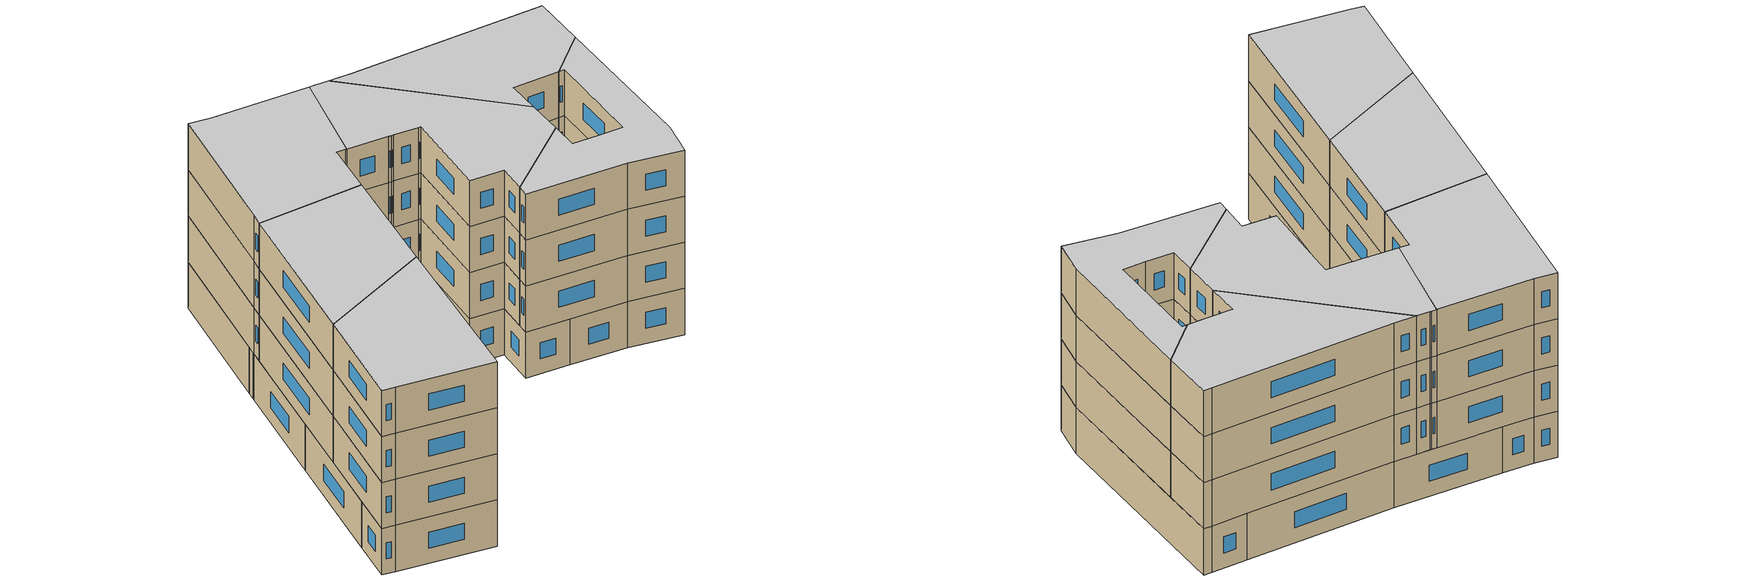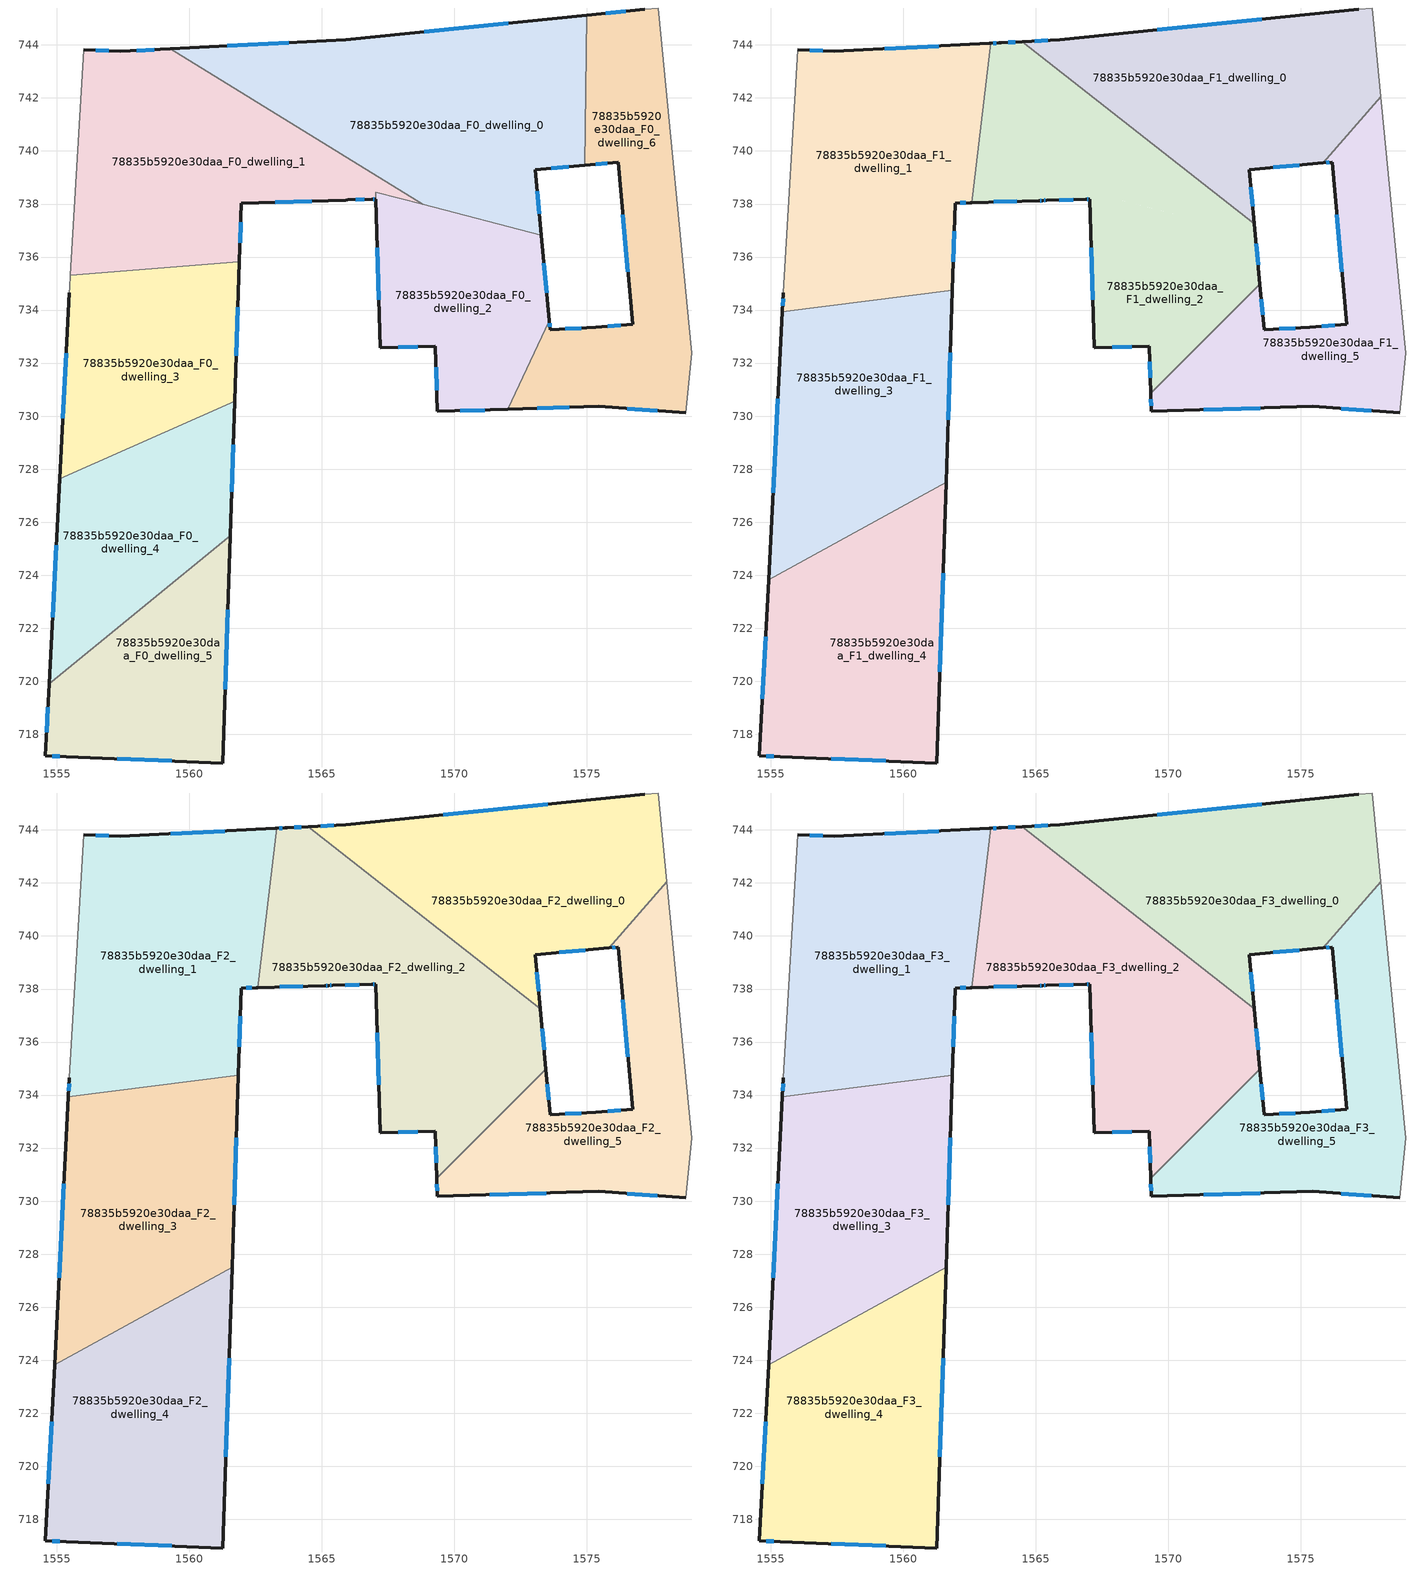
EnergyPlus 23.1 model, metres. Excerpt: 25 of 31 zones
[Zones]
78835b5920e30daa_F0_dwelling_0
 floor ground (EU_floor_Construction): 1574.99,745.12 1574.93,739.47 1573.05,739.29 1573.29,736.82 1568.81,737.98 1559.3,743.85 1565.91,744.19 z0
 wall outside (EU_wall_Construction): 1574.99,745.12 1565.91,744.19 1559.3,743.85 / 1573.29,736.82 1573.05,739.29 1574.93,739.47 z0:3
 wall to 78835b5920e30daa_F0_dwelling_6 (EU_wall_Construction): 1574.93,739.47 1574.99,745.12 z0:3
 wall to 78835b5920e30daa_F0_dwelling_1 (EU_wall_Construction): 1559.3,743.85 1568.81,737.98 z0:3
 wall to 78835b5920e30daa_F0_dwelling_2 (EU_wall_Construction): 1568.81,737.98 1573.29,736.82 z0:3
 window (EU_Window_Construction): 1572.04,744.82 1568.87,744.5 / 1573.66,739.35 1574.32,739.41 / 1573.21,737.62 1573.13,738.49 / 1563.76,744.08 1561.45,743.96 z0.98:2.02
78835b5920e30daa_F0_dwelling_1
 floor ground (EU_floor_Construction): 1567.03,738.45 1567.04,738.18 1566.89,738.18 1565.99,738.15 1565.92,738.15 1561.97,738.03 1561.9,735.82 1555.52,735.32 1556.03,743.81 1557.41,743.75 1559.3,743.85 1568.81,737.98 z0
 wall outside (EU_wall_Construction): 1559.3,743.85 1557.41,743.75 1556.03,743.81 / 1561.9,735.82 1561.97,738.03 1565.92,738.15 1565.99,738.15 1566.89,738.18 1567.04,738.18 z0:3
 wall to 78835b5920e30daa_F0_dwelling_2 (EU_wall_Construction): 1567.04,738.18 1567.03,738.45 / 1567.04,738.44 1568.81,737.98 z0:3
 wall to 78835b5920e30daa_F0_dwelling_3 (EU_wall_Construction): 1555.52,735.32 1561.9,735.82 z0:3
 wall adiabatic (EU_wall_Construction): 1556.03,743.81 1555.52,735.32 z0:3
 window (EU_Window_Construction): 1556.96,743.77 1556.48,743.79 / 1558.68,743.82 1558.03,743.79 / 1566.94,738.18 1566.99,738.18 / 1566.29,738.16 1566.6,738.17 / 1563.26,738.07 1564.64,738.11 / 1561.92,736.54 1561.95,737.32 z0.98:2.02
78835b5920e30daa_F0_dwelling_2
 floor ground (EU_floor_Construction): 1573.29,736.82 1573.59,733.6 1572.02,730.26 1569.36,730.17 1569.29,732.63 1567.21,732.57 1567.04,738.18 1567.03,738.45 z0
 wall outside (EU_wall_Construction): 1573.59,733.6 1573.29,736.82 / 1567.04,738.18 1567.21,732.57 1569.29,732.63 1569.36,730.17 1572.02,730.26 z0:3
 wall to 78835b5920e30daa_F0_dwelling_6 (EU_wall_Construction): 1572.02,730.26 1573.59,733.6 z0:3
 window (EU_Window_Construction): 1573.49,734.65 1573.39,735.77 / 1570.23,730.2 1571.16,730.23 / 1569.32,731.83 1569.34,730.97 / 1567.89,732.59 1568.62,732.61 / 1567.1,736.36 1567.16,734.4 z0.98:2.02
78835b5920e30daa_F0_dwelling_3
 floor ground (EU_floor_Construction): 1561.9,735.82 1561.72,730.57 1555.12,727.64 1555.48,734.65 1555.5,734.87 1555.52,735.32 z0
 wall outside (EU_wall_Construction): 1561.72,730.57 1561.9,735.82 / 1555.48,734.65 1555.12,727.64 z0:3
 wall adiabatic (EU_wall_Construction): 1555.52,735.32 1555.5,734.87 1555.48,734.65 z0:3
 wall to 78835b5920e30daa_F0_dwelling_4 (EU_wall_Construction): 1555.12,727.64 1561.72,730.57 z0:3
 window (EU_Window_Construction): 1561.78,732.28 1561.84,734.11 / 1555.37,732.37 1555.24,729.92 z0.98:2.02
78835b5920e30daa_F0_dwelling_4
 floor ground (EU_floor_Construction): 1561.72,730.57 1561.56,725.49 1554.72,719.9 1555.12,727.64 z0
 wall outside (EU_wall_Construction): 1555.12,727.64 1554.72,719.9 / 1561.56,725.49 1561.72,730.57 z0:3
 wall to 78835b5920e30daa_F0_dwelling_5 (EU_wall_Construction): 1554.72,719.9 1561.56,725.49 z0:3
 window (EU_Window_Construction): 1554.99,725.12 1554.85,722.42 / 1561.61,727.14 1561.67,728.91 z0.98:2.02
78835b5920e30daa_F0_dwelling_5
 floor ground (EU_floor_Construction): 1561.56,725.49 1561.27,716.92 1555.37,717.16 1554.58,717.18 1554.72,719.9 z0
 wall outside (EU_wall_Construction): 1554.72,719.9 1554.58,717.18 1555.37,717.16 1561.27,716.92 1561.56,725.49 z0:3
 window (EU_Window_Construction): 1554.84,717.18 1555.12,717.16 / 1554.68,719.02 1554.63,718.07 / 1561.37,719.7 1561.46,722.7 / 1557.29,717.08 1559.35,716.99 z0.98:2.02
78835b5920e30daa_F0_dwelling_6
 floor ground (EU_floor_Construction): 1577.7,745.39 1578.95,732.37 1578.73,730.12 1575.45,730.36 1572.02,730.26 1573.59,733.6 1573.62,733.26 1575.34,733.34 1576.73,733.46 1576.18,739.58 1574.93,739.47 1574.99,745.12 1577.19,745.34 z0
 wall outside (EU_wall_Construction): 1572.02,730.26 1575.45,730.36 1578.73,730.12 / 1574.93,739.47 1576.18,739.58 1576.73,733.46 1575.34,733.34 1573.62,733.26 1573.59,733.6 / 1577.19,745.34 1574.99,745.12 z0:3
 wall adiabatic (EU_wall_Construction): 1578.73,730.12 1578.95,732.37 1577.7,745.39 1577.19,745.34 z0:3
 window (EU_Window_Construction): 1573.14,730.29 1574.34,730.33 / 1573.61,733.37 1573.6,733.49 / 1574.78,733.32 1574.18,733.29 / 1576.28,733.42 1575.8,733.38 / 1576.36,737.59 1576.55,735.45 / 1575.34,739.51 1575.78,739.55 / 1576.48,745.27 1575.71,745.19 / 1576.52,730.29 1577.67,730.2 z0.98:2.02
78835b5920e30daa_F1_dwelling_0
 floor to 78835b5920e30daa_F0_dwelling_0 (EU_floor_Construction): 1574.99,745.12 1574.93,739.47 1573.05,739.29 1573.25,737.25 1564.5,744.12 1565.91,744.19 z3
 floor to 78835b5920e30daa_F0_dwelling_6 (EU_floor_Construction): 1577.7,745.39 1578.02,742.05 1575.85,739.55 1574.93,739.47 1574.99,745.12 1577.19,745.34 z3
 wall outside (EU_wall_Construction): 1577.19,745.34 1565.91,744.19 1564.5,744.12 / 1573.25,737.25 1573.05,739.29 1575.85,739.55 z3:6
 wall adiabatic (EU_wall_Construction): 1578.02,742.05 1577.7,745.39 1577.19,745.34 z3:6
 wall to 78835b5920e30daa_F1_dwelling_5 (EU_wall_Construction): 1575.85,739.55 1578.02,742.05 z3:6
 wall to 78835b5920e30daa_F1_dwelling_2 (EU_wall_Construction): 1564.5,744.12 1573.25,737.25 z3:6
 window (EU_Window_Construction): 1573.52,744.97 1569.58,744.57 / 1573.96,739.38 1574.94,739.47 / 1573.18,737.92 1573.12,738.63 / 1565.45,744.17 1564.96,744.14 z3.98:5.02
78835b5920e30daa_F1_dwelling_1
 floor to 78835b5920e30daa_F0_dwelling_1 (EU_floor_Construction): 1563.01,741.56 1562.59,738.05 1562.54,738.05 1561.97,738.03 1561.9,735.82 1555.52,735.32 1556.03,743.81 1557.41,743.75 1559.3,743.85 z3
 floor to 78835b5920e30daa_F0_dwelling_3 (EU_floor_Construction): 1561.9,735.82 1561.86,734.75 1555.45,733.93 1555.48,734.65 1555.5,734.87 1555.52,735.32 z3
 floor to 78835b5920e30daa_F0_dwelling_0 (EU_floor_Construction): 1563.3,744.06 1563.01,741.56 1559.3,743.85 z3
 wall outside (EU_wall_Construction): 1561.86,734.75 1561.97,738.03 1562.54,738.05 1562.59,738.05 / 1555.48,734.65 1555.45,733.93 / 1563.3,744.06 1563.25,744.06 1557.41,743.75 1556.03,743.81 z3:6
 wall to 78835b5920e30daa_F1_dwelling_3 (EU_wall_Construction): 1555.45,733.93 1561.86,734.75 z3:6
 wall adiabatic (EU_wall_Construction): 1556.03,743.81 1555.48,734.65 z3:6
 wall to 78835b5920e30daa_F1_dwelling_2 (EU_wall_Construction): 1562.59,738.05 1563.3,744.06 z3:6
 window (EU_Window_Construction): 1562.16,738.04 1562.36,738.05 / 1561.9,735.82 1561.94,736.97 / 1555.47,734.42 1555.46,734.17 / 1556.96,743.77 1556.48,743.79 / 1561.35,743.96 1559.31,743.85 z3.98:5.02
78835b5920e30daa_F1_dwelling_2
 floor outside (EU_floor_Construction): 1567.04,738.44 1567.21,732.57 1567.04,738.18 z3
 floor to 78835b5920e30daa_F0_dwelling_2 (EU_floor_Construction): 1573.29,736.82 1573.46,734.96 1569.34,730.86 1569.29,732.63 1567.21,732.57 1567.04,738.44 z3
 floor to 78835b5920e30daa_F0_dwelling_0 (EU_floor_Construction): 1573.25,737.25 1573.29,736.82 1568.81,737.98 1563.01,741.56 1563.3,744.06 1563.69,744.08 1563.71,744.08 1564.5,744.12 z3
 floor to 78835b5920e30daa_F0_dwelling_1 (EU_floor_Construction): 1568.81,737.98 1567.04,738.44 1567.04,738.18 1566.89,738.18 1565.95,738.15 1565.92,738.15 1565.36,738.13 1565.27,738.13 1565.18,738.13 1562.59,738.05 1563.01,741.56 z3
 wall outside (EU_wall_Construction): 1562.59,738.05 1565.12,738.13 1565.27,738.13 1565.42,738.14 1566.89,738.18 1567.04,738.18 1567.21,732.57 1569.29,732.63 1569.34,730.86 / 1564.5,744.12 1563.71,744.08 1563.61,744.08 1563.3,744.06 / 1573.46,734.96 1573.25,737.25 z3:6
 wall to 78835b5920e30daa_F1_dwelling_5 (EU_wall_Construction): 1569.34,730.86 1573.46,734.96 z3:6
 window (EU_Window_Construction): 1565.32,738.13 1565.37,738.13 / 1565.17,738.13 1565.22,738.13 / 1563.41,738.08 1564.3,738.1 / 1563.51,744.07 1563.4,744.06 / 1564.24,744.11 1563.96,744.09 / 1573.39,735.71 1573.32,736.51 / 1569.31,732.06 1569.33,731.44 / 1567.89,732.59 1568.62,732.61 / 1567.1,736.36 1567.16,734.4 / 1566.94,738.18 1566.99,738.18 / 1565.9,738.15 1566.41,738.17 z3.98:5.02
78835b5920e30daa_F1_dwelling_3
 floor to 78835b5920e30daa_F0_dwelling_3 (EU_floor_Construction): 1561.86,734.75 1561.72,730.57 1555.12,727.64 1555.45,733.93 z3
 floor to 78835b5920e30daa_F0_dwelling_4 (EU_floor_Construction): 1561.72,730.57 1561.62,727.51 1554.93,723.83 1555.12,727.64 z3
 wall outside (EU_wall_Construction): 1561.62,727.51 1561.86,734.75 / 1555.45,733.93 1554.93,723.83 z3:6
 wall to 78835b5920e30daa_F1_dwelling_4 (EU_wall_Construction): 1554.93,723.83 1561.62,727.51 z3:6
 window (EU_Window_Construction): 1561.7,729.86 1561.79,732.39 / 1555.28,730.65 1555.09,727.12 z3.98:5.02
78835b5920e30daa_F1_dwelling_4
 floor to 78835b5920e30daa_F0_dwelling_4 (EU_floor_Construction): 1561.62,727.51 1561.56,725.49 1554.72,719.9 1554.93,723.83 z3
 floor to 78835b5920e30daa_F0_dwelling_5 (EU_floor_Construction): 1561.56,725.49 1561.27,716.92 1555.37,717.16 1554.58,717.18 1554.72,719.9 z3
 wall outside (EU_wall_Construction): 1554.93,723.83 1554.58,717.18 1555.37,717.16 1561.27,716.92 1561.62,727.51 z3:6
 window (EU_Window_Construction): 1554.81,721.67 1554.69,719.35 / 1561.39,720.36 1561.51,724.06 / 1557.29,717.08 1559.35,716.99 / 1554.84,717.18 1555.12,717.16 z3.98:5.02
78835b5920e30daa_F1_dwelling_5
 floor to 78835b5920e30daa_F0_dwelling_6 (EU_floor_Construction): 1578.02,742.05 1578.95,732.37 1578.73,730.12 1575.45,730.36 1572.02,730.26 1573.59,733.6 1573.62,733.26 1575.34,733.34 1576.73,733.46 1576.18,739.58 1575.85,739.55 z3
 floor to 78835b5920e30daa_F0_dwelling_2 (EU_floor_Construction): 1573.46,734.96 1573.59,733.6 1572.02,730.26 1569.36,730.17 1569.34,730.86 z3
 wall outside (EU_wall_Construction): 1569.34,730.86 1569.36,730.17 1575.45,730.36 1578.73,730.12 / 1575.85,739.55 1576.18,739.58 1576.73,733.46 1575.34,733.34 1573.62,733.26 1573.46,734.96 z3:6
 wall adiabatic (EU_wall_Construction): 1578.73,730.12 1578.95,732.37 1578.02,742.05 z3:6
 window (EU_Window_Construction): 1569.35,730.64 1569.36,730.4 / 1573.57,733.82 1573.51,734.41 / 1574.78,733.32 1574.18,733.29 / 1576.28,733.42 1575.8,733.38 / 1576.36,737.59 1576.55,735.45 / 1575.96,739.56 1576.08,739.57 / 1576.52,730.29 1577.67,730.2 / 1571.34,730.24 1573.47,730.3 z3.98:5.02
78835b5920e30daa_F2_dwelling_0
 floor to 78835b5920e30daa_F1_dwelling_0 (EU_floor_Construction): 1577.7,745.39 1578.02,742.05 1575.85,739.55 1573.05,739.29 1573.25,737.25 1564.5,744.12 1565.91,744.19 1577.19,745.34 z6
 wall outside (EU_wall_Construction): 1577.19,745.34 1565.91,744.19 1564.5,744.12 / 1573.25,737.25 1573.05,739.29 1575.85,739.55 z6:9
 wall adiabatic (EU_wall_Construction): 1578.02,742.05 1577.7,745.39 1577.19,745.34 z6:9
 wall to 78835b5920e30daa_F2_dwelling_5 (EU_wall_Construction): 1575.85,739.55 1578.02,742.05 z6:9
 wall to 78835b5920e30daa_F2_dwelling_2 (EU_wall_Construction): 1564.5,744.12 1573.25,737.25 z6:9
 window (EU_Window_Construction): 1573.52,744.97 1569.58,744.57 / 1573.96,739.38 1574.94,739.47 / 1573.18,737.92 1573.12,738.63 / 1565.45,744.17 1564.96,744.14 z6.98:8.02
78835b5920e30daa_F2_dwelling_1
 floor to 78835b5920e30daa_F1_dwelling_1 (EU_floor_Construction): 1563.3,744.06 1562.59,738.05 1562.54,738.05 1561.97,738.03 1561.86,734.75 1555.45,733.93 1555.48,734.65 1556.03,743.81 1557.41,743.75 1563.25,744.06 z6
 wall outside (EU_wall_Construction): 1561.86,734.75 1561.97,738.03 1562.54,738.05 1562.59,738.05 / 1555.48,734.65 1555.45,733.93 / 1563.3,744.06 1563.25,744.06 1557.41,743.75 1556.03,743.81 z6:9
 wall to 78835b5920e30daa_F2_dwelling_3 (EU_wall_Construction): 1555.45,733.93 1561.86,734.75 z6:9
 wall adiabatic (EU_wall_Construction): 1556.03,743.81 1555.48,734.65 z6:9
 wall to 78835b5920e30daa_F2_dwelling_2 (EU_wall_Construction): 1562.59,738.05 1563.3,744.06 z6:9
 window (EU_Window_Construction): 1562.16,738.04 1562.36,738.05 / 1561.9,735.82 1561.94,736.97 / 1555.47,734.42 1555.46,734.17 / 1556.96,743.77 1556.48,743.79 / 1561.35,743.96 1559.31,743.85 z6.98:8.02
78835b5920e30daa_F2_dwelling_2
 floor to 78835b5920e30daa_F1_dwelling_2 (EU_floor_Construction): 1573.25,737.25 1573.46,734.96 1569.34,730.86 1569.29,732.63 1567.21,732.57 1567.04,738.18 1566.89,738.18 1565.42,738.14 1565.27,738.13 1565.12,738.13 1562.59,738.05 1563.3,744.06 1563.61,744.08 1563.71,744.08 1564.5,744.12 z6
 wall outside (EU_wall_Construction): 1562.59,738.05 1565.12,738.13 1565.27,738.13 1565.42,738.14 1566.89,738.18 1567.04,738.18 1567.21,732.57 1569.29,732.63 1569.34,730.86 / 1564.5,744.12 1563.71,744.08 1563.61,744.08 1563.3,744.06 / 1573.46,734.96 1573.25,737.25 z6:9
 wall to 78835b5920e30daa_F2_dwelling_5 (EU_wall_Construction): 1569.34,730.86 1573.46,734.96 z6:9
 window (EU_Window_Construction): 1565.32,738.13 1565.37,738.13 / 1565.17,738.13 1565.22,738.13 / 1563.41,738.08 1564.3,738.1 / 1563.51,744.07 1563.4,744.06 / 1564.24,744.11 1563.96,744.09 / 1573.39,735.71 1573.32,736.51 / 1569.31,732.06 1569.33,731.44 / 1567.89,732.59 1568.62,732.61 / 1567.1,736.36 1567.16,734.4 / 1566.94,738.18 1566.99,738.18 / 1565.9,738.15 1566.41,738.17 z6.98:8.02
78835b5920e30daa_F2_dwelling_3
 floor to 78835b5920e30daa_F1_dwelling_3 (EU_floor_Construction): 1561.86,734.75 1561.62,727.51 1554.93,723.83 1555.45,733.93 z6
 wall outside (EU_wall_Construction): 1561.62,727.51 1561.86,734.75 / 1555.45,733.93 1554.93,723.83 z6:9
 wall to 78835b5920e30daa_F2_dwelling_4 (EU_wall_Construction): 1554.93,723.83 1561.62,727.51 z6:9
 window (EU_Window_Construction): 1561.7,729.86 1561.79,732.39 / 1555.28,730.65 1555.09,727.12 z6.98:8.02
78835b5920e30daa_F2_dwelling_4
 floor to 78835b5920e30daa_F1_dwelling_4 (EU_floor_Construction): 1561.62,727.51 1561.27,716.92 1555.37,717.16 1554.58,717.18 1554.93,723.83 z6
 wall outside (EU_wall_Construction): 1554.93,723.83 1554.58,717.18 1555.37,717.16 1561.27,716.92 1561.62,727.51 z6:9
 window (EU_Window_Construction): 1554.81,721.67 1554.69,719.35 / 1561.39,720.36 1561.51,724.06 / 1557.29,717.08 1559.35,716.99 / 1554.84,717.18 1555.12,717.16 z6.98:8.02
78835b5920e30daa_F2_dwelling_5
 floor to 78835b5920e30daa_F1_dwelling_5 (EU_floor_Construction): 1578.02,742.05 1578.95,732.37 1578.73,730.12 1575.45,730.36 1569.36,730.17 1569.34,730.86 1573.46,734.96 1573.62,733.26 1575.34,733.34 1576.73,733.46 1576.18,739.58 1575.85,739.55 z6
 wall outside (EU_wall_Construction): 1569.34,730.86 1569.36,730.17 1575.45,730.36 1578.73,730.12 / 1575.85,739.55 1576.18,739.58 1576.73,733.46 1575.34,733.34 1573.62,733.26 1573.46,734.96 z6:9
 wall adiabatic (EU_wall_Construction): 1578.73,730.12 1578.95,732.37 1578.02,742.05 z6:9
 window (EU_Window_Construction): 1569.35,730.64 1569.36,730.4 / 1573.57,733.82 1573.51,734.41 / 1574.78,733.32 1574.18,733.29 / 1576.28,733.42 1575.8,733.38 / 1576.36,737.59 1576.55,735.45 / 1575.96,739.56 1576.08,739.57 / 1576.52,730.29 1577.67,730.2 / 1571.34,730.24 1573.47,730.3 z6.98:8.02
78835b5920e30daa_F3_dwelling_0
 floor to 78835b5920e30daa_F2_dwelling_0 (EU_floor_Construction): 1577.7,745.39 1578.02,742.05 1575.85,739.55 1573.05,739.29 1573.25,737.25 1564.5,744.12 1565.91,744.19 1577.19,745.34 z9
 wall outside (EU_wall_Construction): 1577.19,745.34 1565.91,744.19 1564.5,744.12 / 1573.25,737.25 1573.05,739.29 1575.85,739.55 z9:12
 wall adiabatic (EU_wall_Construction): 1578.02,742.05 1577.7,745.39 1577.19,745.34 z9:12
 wall to 78835b5920e30daa_F3_dwelling_5 (EU_wall_Construction): 1575.85,739.55 1578.02,742.05 z9:12
 wall to 78835b5920e30daa_F3_dwelling_2 (EU_wall_Construction): 1564.5,744.12 1573.25,737.25 z9:12
 window (EU_Window_Construction): 1573.52,744.97 1569.58,744.57 / 1573.96,739.38 1574.94,739.47 / 1573.18,737.92 1573.12,738.63 / 1565.45,744.17 1564.96,744.14 z9.98:11.02
 ceiling to 78835b5920e30daa_F4_dwelling_0 (EU_floor_Construction): 1575.85,739.55 1578.02,742.05 1577.7,745.39 1577.19,745.34 1565.91,744.19 1564.5,744.12 1573.25,737.25 1573.05,739.29 z12
78835b5920e30daa_F3_dwelling_1
 floor to 78835b5920e30daa_F2_dwelling_1 (EU_floor_Construction): 1563.3,744.06 1562.59,738.05 1562.54,738.05 1561.97,738.03 1561.86,734.75 1555.45,733.93 1555.48,734.65 1556.03,743.81 1557.41,743.75 1563.25,744.06 z9
 wall outside (EU_wall_Construction): 1561.86,734.75 1561.97,738.03 1562.54,738.05 1562.59,738.05 / 1555.48,734.65 1555.45,733.93 / 1563.3,744.06 1563.25,744.06 1557.41,743.75 1556.03,743.81 z9:12
 wall to 78835b5920e30daa_F3_dwelling_3 (EU_wall_Construction): 1555.45,733.93 1561.86,734.75 z9:12
 wall adiabatic (EU_wall_Construction): 1556.03,743.81 1555.48,734.65 z9:12
 wall to 78835b5920e30daa_F3_dwelling_2 (EU_wall_Construction): 1562.59,738.05 1563.3,744.06 z9:12
 window (EU_Window_Construction): 1562.16,738.04 1562.36,738.05 / 1561.9,735.82 1561.94,736.97 / 1555.47,734.42 1555.46,734.17 / 1556.96,743.77 1556.48,743.79 / 1561.35,743.96 1559.31,743.85 z9.98:11.02
 ceiling to 78835b5920e30daa_F4_dwelling_1 (EU_floor_Construction): 1561.86,734.75 1561.97,738.03 1562.54,738.05 1562.59,738.05 1563.3,744.06 1563.25,744.06 1557.41,743.75 1556.03,743.81 1555.48,734.65 1555.45,733.93 z12
78835b5920e30daa_F3_dwelling_2
 floor to 78835b5920e30daa_F2_dwelling_2 (EU_floor_Construction): 1573.25,737.25 1573.46,734.96 1569.34,730.86 1569.29,732.63 1567.21,732.57 1567.04,738.18 1566.89,738.18 1565.42,738.14 1565.27,738.13 1565.12,738.13 1562.59,738.05 1563.3,744.06 1563.61,744.08 1563.71,744.08 1564.5,744.12 z9
 wall outside (EU_wall_Construction): 1562.59,738.05 1565.12,738.13 1565.27,738.13 1565.42,738.14 1566.89,738.18 1567.04,738.18 1567.21,732.57 1569.29,732.63 1569.34,730.86 / 1564.5,744.12 1563.71,744.08 1563.61,744.08 1563.3,744.06 / 1573.46,734.96 1573.25,737.25 z9:12
 wall to 78835b5920e30daa_F3_dwelling_5 (EU_wall_Construction): 1569.34,730.86 1573.46,734.96 z9:12
 window (EU_Window_Construction): 1565.32,738.13 1565.37,738.13 / 1565.17,738.13 1565.22,738.13 / 1563.41,738.08 1564.3,738.1 / 1563.51,744.07 1563.4,744.06 / 1564.24,744.11 1563.96,744.09 / 1573.39,735.71 1573.32,736.51 / 1569.31,732.06 1569.33,731.44 / 1567.89,732.59 1568.62,732.61 / 1567.1,736.36 1567.16,734.4 / 1566.94,738.18 1566.99,738.18 / 1565.9,738.15 1566.41,738.17 z9.98:11.02
 ceiling to 78835b5920e30daa_F4_dwelling_2 (EU_floor_Construction): 1573.46,734.96 1573.25,737.25 1564.5,744.12 1563.71,744.08 1563.61,744.08 1563.3,744.06 1562.59,738.05 1565.12,738.13 1565.27,738.13 1565.42,738.14 1566.89,738.18 1567.04,738.18 1567.21,732.57 1569.29,732.63 1569.34,730.86 z12
78835b5920e30daa_F3_dwelling_3
 floor to 78835b5920e30daa_F2_dwelling_3 (EU_floor_Construction): 1561.86,734.75 1561.62,727.51 1554.93,723.83 1555.45,733.93 z9
 wall outside (EU_wall_Construction): 1561.62,727.51 1561.86,734.75 / 1555.45,733.93 1554.93,723.83 z9:12
 wall to 78835b5920e30daa_F3_dwelling_4 (EU_wall_Construction): 1554.93,723.83 1561.62,727.51 z9:12
 window (EU_Window_Construction): 1561.7,729.86 1561.79,732.39 / 1555.28,730.65 1555.09,727.12 z9.98:11.02
 ceiling to 78835b5920e30daa_F4_dwelling_3 (EU_floor_Construction): 1561.62,727.51 1561.86,734.75 1555.45,733.93 1554.93,723.83 z12
78835b5920e30daa_F3_dwelling_4
 floor to 78835b5920e30daa_F2_dwelling_4 (EU_floor_Construction): 1561.62,727.51 1561.27,716.92 1555.37,717.16 1554.58,717.18 1554.93,723.83 z9
 wall outside (EU_wall_Construction): 1554.93,723.83 1554.58,717.18 1555.37,717.16 1561.27,716.92 1561.62,727.51 z9:12
 window (EU_Window_Construction): 1554.81,721.67 1554.69,719.35 / 1561.39,720.36 1561.51,724.06 / 1557.29,717.08 1559.35,716.99 / 1554.84,717.18 1555.12,717.16 z9.98:11.02
 ceiling to 78835b5920e30daa_F4_dwelling_4 (EU_floor_Construction): 1561.27,716.92 1561.62,727.51 1554.93,723.83 1554.58,717.18 1555.37,717.16 z12
78835b5920e30daa_F3_dwelling_5
 floor to 78835b5920e30daa_F2_dwelling_5 (EU_floor_Construction): 1578.02,742.05 1578.95,732.37 1578.73,730.12 1575.45,730.36 1569.36,730.17 1569.34,730.86 1573.46,734.96 1573.62,733.26 1575.34,733.34 1576.73,733.46 1576.18,739.58 1575.85,739.55 z9
 wall outside (EU_wall_Construction): 1569.34,730.86 1569.36,730.17 1575.45,730.36 1578.73,730.12 / 1575.85,739.55 1576.18,739.58 1576.73,733.46 1575.34,733.34 1573.62,733.26 1573.46,734.96 z9:12
 wall adiabatic (EU_wall_Construction): 1578.73,730.12 1578.95,732.37 1578.02,742.05 z9:12
 window (EU_Window_Construction): 1569.35,730.64 1569.36,730.4 / 1573.57,733.82 1573.51,734.41 / 1574.78,733.32 1574.18,733.29 / 1576.28,733.42 1575.8,733.38 / 1576.36,737.59 1576.55,735.45 / 1575.96,739.56 1576.08,739.57 / 1576.52,730.29 1577.67,730.2 / 1571.34,730.24 1573.47,730.3 z9.98:11.02
 ceiling to 78835b5920e30daa_F4_dwelling_5 (EU_floor_Construction): 1578.73,730.12 1578.95,732.37 1578.02,742.05 1575.85,739.55 1576.18,739.58 1576.73,733.46 1575.34,733.34 1573.62,733.26 1573.46,734.96 1569.34,730.86 1569.36,730.17 1575.45,730.36 z12
[Building]
EU S2 Campaign: North Axis=0; Terrain=City; Solar Distribution=FullExterior
[Site:Location]
Bologna: Latitude=44.5; Longitude=11.25; Time Zone=1; Elevation=37
[SizingPeriod:WeatherFileDays]
AnnualSizingPeriod: Begin Month=1; Begin Day of Month=1; End Month=12; End Day of Month=31; Day of Week for Start Day=Monday; Use Weather File Daylight Saving Period=No; Use Weather File Rain and Snow Indicators=No
[MATERIAL]
EU_InternalMass_Material: Roughness=MediumRough; Thickness=0.1; Conductivity=1; Density=1800; Specific Heat=900; Thermal Absorptance=0.9; Solar Absorptance=0.7; Visible Absorptance=0.7
[MATERIAL:NOMASS] Roughness=MediumRough; Thermal Absorptance=0.9; Solar Absorptance=0.7; Visible Absorptance=0.7
Name | Thermal Resistance
EU_wall_NoMass | 0.905828
EU_floor_NoMass | 0.67114
[WINDOWMATERIAL:SIMPLEGLAZINGSYSTEM]
EU_Window_SimpleGlazing: UFactor=4.52486; Solar Heat Gain Coefficient=0.85; Visible Transmittance=0.85
[CONSTRUCTION]
EU_wall_Construction: EU_wall_NoMass
EU_floor_Construction: EU_floor_NoMass
EU_Window_Construction: EU_Window_SimpleGlazing
EU_InternalMass_Construction: EU_InternalMass_Material
[ZONE] Type=1; Multiplier=1; Ceiling Height=autocalculate; Floor Area=autocalculate; Part of Total Floor Area=Yes
Name | Volume
78835b5920e30daa_F0_dwelling_0 | 217.159
78835b5920e30daa_F1_dwelling_0; 78835b5920e30daa_F2_dwelling_0; 78835b5920e30daa_F3_dwelling_0 | 171.428
78835b5920e30daa_F0_dwelling_1 | 186.284
78835b5920e30daa_F1_dwelling_1; 78835b5920e30daa_F2_dwelling_1; 78835b5920e30daa_F3_dwelling_1 | 194.313
78835b5920e30daa_F0_dwelling_2 | 117.595
78835b5920e30daa_F1_dwelling_2; 78835b5920e30daa_F2_dwelling_2; 78835b5920e30daa_F3_dwelling_2 | 194.894
78835b5920e30daa_F0_dwelling_3 | 124.529
78835b5920e30daa_F1_dwelling_3; 78835b5920e30daa_F2_dwelling_3; 78835b5920e30daa_F3_dwelling_3 | 168.003
78835b5920e30daa_F0_dwelling_4 | 125.568
78835b5920e30daa_F1_dwelling_4; 78835b5920e30daa_F2_dwelling_4; 78835b5920e30daa_F3_dwelling_4 | 171.349
78835b5920e30daa_F0_dwelling_5 | 112.775
78835b5920e30daa_F1_dwelling_5; 78835b5920e30daa_F2_dwelling_5; 78835b5920e30daa_F3_dwelling_5 | 131.267
78835b5920e30daa_F0_dwelling_6 | 147.325
[INTERNALMASS] Construction=EU_InternalMass_Construction
Name | Zone or ZoneList | Surface Area
78835b5920e30daa_F0_dwelling_0_EU_InternalMass | 78835b5920e30daa_F0_dwelling_0 | 72.3907
78835b5920e30daa_F0_dwelling_1_EU_InternalMass | 78835b5920e30daa_F0_dwelling_1 | 62.0913
78835b5920e30daa_F0_dwelling_2_EU_InternalMass | 78835b5920e30daa_F0_dwelling_2 | 39.1977
78835b5920e30daa_F0_dwelling_3_EU_InternalMass | 78835b5920e30daa_F0_dwelling_3 | 41.5075
78835b5920e30daa_F0_dwelling_4_EU_InternalMass | 78835b5920e30daa_F0_dwelling_4 | 41.8558
78835b5920e30daa_F0_dwelling_5_EU_InternalMass | 78835b5920e30daa_F0_dwelling_5 | 37.5914
78835b5920e30daa_F0_dwelling_6_EU_InternalMass | 78835b5920e30daa_F0_dwelling_6 | 49.1089
78835b5920e30daa_F1_dwelling_0_EU_InternalMass | 78835b5920e30daa_F1_dwelling_0 | 57.1494
78835b5920e30daa_F1_dwelling_1_EU_InternalMass | 78835b5920e30daa_F1_dwelling_1 | 64.7719
78835b5920e30daa_F1_dwelling_2_EU_InternalMass | 78835b5920e30daa_F1_dwelling_2 | 64.9533
78835b5920e30daa_F1_dwelling_3_EU_InternalMass | 78835b5920e30daa_F1_dwelling_3 | 56.0052
78835b5920e30daa_F1_dwelling_4_EU_InternalMass | 78835b5920e30daa_F1_dwelling_4 | 57.113
78835b5920e30daa_F1_dwelling_5_EU_InternalMass | 78835b5920e30daa_F1_dwelling_5 | 43.7561
78835b5920e30daa_F2_dwelling_0_EU_InternalMass | 78835b5920e30daa_F2_dwelling_0 | 57.1494
78835b5920e30daa_F2_dwelling_1_EU_InternalMass | 78835b5920e30daa_F2_dwelling_1 | 64.7719
78835b5920e30daa_F2_dwelling_2_EU_InternalMass | 78835b5920e30daa_F2_dwelling_2 | 64.9533
78835b5920e30daa_F2_dwelling_3_EU_InternalMass | 78835b5920e30daa_F2_dwelling_3 | 56.0052
78835b5920e30daa_F2_dwelling_4_EU_InternalMass | 78835b5920e30daa_F2_dwelling_4 | 57.113
78835b5920e30daa_F2_dwelling_5_EU_InternalMass | 78835b5920e30daa_F2_dwelling_5 | 43.7561
78835b5920e30daa_F3_dwelling_0_EU_InternalMass | 78835b5920e30daa_F3_dwelling_0 | 57.1494
78835b5920e30daa_F3_dwelling_1_EU_InternalMass | 78835b5920e30daa_F3_dwelling_1 | 64.7719
78835b5920e30daa_F3_dwelling_2_EU_InternalMass | 78835b5920e30daa_F3_dwelling_2 | 64.9533
78835b5920e30daa_F3_dwelling_3_EU_InternalMass | 78835b5920e30daa_F3_dwelling_3 | 56.0052
78835b5920e30daa_F3_dwelling_4_EU_InternalMass | 78835b5920e30daa_F3_dwelling_4 | 57.113
78835b5920e30daa_F3_dwelling_5_EU_InternalMass | 78835b5920e30daa_F3_dwelling_5 | 43.7561
[OTHEREQUIPMENT] Fuel Type=Electricity; Design Level Calculation Method=Watts/Area; Power per Zone Floor Area=1; Fraction Latent=0; Fraction Radiant=0; Fraction Lost=0; Carbon Dioxide Generation Rate=0; EndUse Subcategory=EU_Step8_InternalGains
Name | Zone or ZoneList or Space or SpaceList | Schedule
EU_Step8_InternalGain_78835b5920e30daa_F0_dwelling_0_f000 | 78835b5920e30daa_F0_dwelling_0 | EU_Step8_GainSchedule_78835b5920e30daa_F0_dwelling_0_f000
EU_Step8_InternalGain_78835b5920e30daa_F0_dwelling_1_f000 | 78835b5920e30daa_F0_dwelling_1 | EU_Step8_GainSchedule_78835b5920e30daa_F0_dwelling_1_f000
EU_Step8_InternalGain_78835b5920e30daa_F0_dwelling_2_f000 | 78835b5920e30daa_F0_dwelling_2 | EU_Step8_GainSchedule_78835b5920e30daa_F0_dwelling_2_f000
EU_Step8_InternalGain_78835b5920e30daa_F0_dwelling_3_f000 | 78835b5920e30daa_F0_dwelling_3 | EU_Step8_GainSchedule_78835b5920e30daa_F0_dwelling_3_f000
EU_Step8_InternalGain_78835b5920e30daa_F0_dwelling_4_f000 | 78835b5920e30daa_F0_dwelling_4 | EU_Step8_GainSchedule_78835b5920e30daa_F0_dwelling_4_f000
EU_Step8_InternalGain_78835b5920e30daa_F0_dwelling_5_f000 | 78835b5920e30daa_F0_dwelling_5 | EU_Step8_GainSchedule_78835b5920e30daa_F0_dwelling_5_f000
EU_Step8_InternalGain_78835b5920e30daa_F0_dwelling_6_f000 | 78835b5920e30daa_F0_dwelling_6 | EU_Step8_GainSchedule_78835b5920e30daa_F0_dwelling_6_f000
EU_Step8_InternalGain_78835b5920e30daa_F1_dwelling_0_f000 | 78835b5920e30daa_F1_dwelling_0 | EU_Step8_GainSchedule_78835b5920e30daa_F1_dwelling_0_f000
EU_Step8_InternalGain_78835b5920e30daa_F1_dwelling_1_f000 | 78835b5920e30daa_F1_dwelling_1 | EU_Step8_GainSchedule_78835b5920e30daa_F1_dwelling_1_f000
EU_Step8_InternalGain_78835b5920e30daa_F1_dwelling_2_f000 | 78835b5920e30daa_F1_dwelling_2 | EU_Step8_GainSchedule_78835b5920e30daa_F1_dwelling_2_f000
EU_Step8_InternalGain_78835b5920e30daa_F1_dwelling_3_f000 | 78835b5920e30daa_F1_dwelling_3 | EU_Step8_GainSchedule_78835b5920e30daa_F1_dwelling_3_f000
EU_Step8_InternalGain_78835b5920e30daa_F1_dwelling_4_f000 | 78835b5920e30daa_F1_dwelling_4 | EU_Step8_GainSchedule_78835b5920e30daa_F1_dwelling_4_f000
EU_Step8_InternalGain_78835b5920e30daa_F1_dwelling_5_f000 | 78835b5920e30daa_F1_dwelling_5 | EU_Step8_GainSchedule_78835b5920e30daa_F1_dwelling_5_f000
EU_Step8_InternalGain_78835b5920e30daa_F2_dwelling_0_f000 | 78835b5920e30daa_F2_dwelling_0 | EU_Step8_GainSchedule_78835b5920e30daa_F2_dwelling_0_f000
EU_Step8_InternalGain_78835b5920e30daa_F2_dwelling_1_f000 | 78835b5920e30daa_F2_dwelling_1 | EU_Step8_GainSchedule_78835b5920e30daa_F2_dwelling_1_f000
EU_Step8_InternalGain_78835b5920e30daa_F2_dwelling_2_f000 | 78835b5920e30daa_F2_dwelling_2 | EU_Step8_GainSchedule_78835b5920e30daa_F2_dwelling_2_f000
EU_Step8_InternalGain_78835b5920e30daa_F2_dwelling_3_f000 | 78835b5920e30daa_F2_dwelling_3 | EU_Step8_GainSchedule_78835b5920e30daa_F2_dwelling_3_f000
EU_Step8_InternalGain_78835b5920e30daa_F2_dwelling_4_f000 | 78835b5920e30daa_F2_dwelling_4 | EU_Step8_GainSchedule_78835b5920e30daa_F2_dwelling_4_f000
EU_Step8_InternalGain_78835b5920e30daa_F2_dwelling_5_f000 | 78835b5920e30daa_F2_dwelling_5 | EU_Step8_GainSchedule_78835b5920e30daa_F2_dwelling_5_f000
EU_Step8_InternalGain_78835b5920e30daa_F3_dwelling_0_f000 | 78835b5920e30daa_F3_dwelling_0 | EU_Step8_GainSchedule_78835b5920e30daa_F3_dwelling_0_f000
EU_Step8_InternalGain_78835b5920e30daa_F3_dwelling_1_f000 | 78835b5920e30daa_F3_dwelling_1 | EU_Step8_GainSchedule_78835b5920e30daa_F3_dwelling_1_f000
EU_Step8_InternalGain_78835b5920e30daa_F3_dwelling_2_f000 | 78835b5920e30daa_F3_dwelling_2 | EU_Step8_GainSchedule_78835b5920e30daa_F3_dwelling_2_f000
EU_Step8_InternalGain_78835b5920e30daa_F3_dwelling_3_f000 | 78835b5920e30daa_F3_dwelling_3 | EU_Step8_GainSchedule_78835b5920e30daa_F3_dwelling_3_f000
EU_Step8_InternalGain_78835b5920e30daa_F3_dwelling_4_f000 | 78835b5920e30daa_F3_dwelling_4 | EU_Step8_GainSchedule_78835b5920e30daa_F3_dwelling_4_f000
EU_Step8_InternalGain_78835b5920e30daa_F3_dwelling_5_f000 | 78835b5920e30daa_F3_dwelling_5 | EU_Step8_GainSchedule_78835b5920e30daa_F3_dwelling_5_f000
[ZONEVENTILATION:DESIGNFLOWRATE] Schedule=EU_AlwaysOn; Design Flow Rate Calculation Method=AirChanges/Hour; Air Changes per Hour=0.73129; Ventilation Type=Natural; Fan Pressure Rise=0; Fan Total Efficiency=1; Constant Term Coefficient=1; Temperature Term Coefficient=0; Velocity Term Coefficient=0; Velocity Squared Term Coefficient=0; Minimum Indoor Temperature=-100; Maximum Indoor Temperature=100; Delta Temperature=-100; Minimum Outdoor Temperature=-100; Maximum Outdoor Temperature=100; Maximum Wind Speed=40
Name | Zone or ZoneList or Space or SpaceList
EU_ConstantAir_78835b5920e30daa_F0_dwelling_0 | 78835b5920e30daa_F0_dwelling_0
EU_ConstantAir_78835b5920e30daa_F0_dwelling_1 | 78835b5920e30daa_F0_dwelling_1
EU_ConstantAir_78835b5920e30daa_F0_dwelling_2 | 78835b5920e30daa_F0_dwelling_2
EU_ConstantAir_78835b5920e30daa_F0_dwelling_3 | 78835b5920e30daa_F0_dwelling_3
EU_ConstantAir_78835b5920e30daa_F0_dwelling_4 | 78835b5920e30daa_F0_dwelling_4
EU_ConstantAir_78835b5920e30daa_F0_dwelling_5 | 78835b5920e30daa_F0_dwelling_5
EU_ConstantAir_78835b5920e30daa_F0_dwelling_6 | 78835b5920e30daa_F0_dwelling_6
EU_ConstantAir_78835b5920e30daa_F1_dwelling_0 | 78835b5920e30daa_F1_dwelling_0
EU_ConstantAir_78835b5920e30daa_F1_dwelling_1 | 78835b5920e30daa_F1_dwelling_1
EU_ConstantAir_78835b5920e30daa_F1_dwelling_2 | 78835b5920e30daa_F1_dwelling_2
EU_ConstantAir_78835b5920e30daa_F1_dwelling_3 | 78835b5920e30daa_F1_dwelling_3
EU_ConstantAir_78835b5920e30daa_F1_dwelling_4 | 78835b5920e30daa_F1_dwelling_4
EU_ConstantAir_78835b5920e30daa_F1_dwelling_5 | 78835b5920e30daa_F1_dwelling_5
EU_ConstantAir_78835b5920e30daa_F2_dwelling_0 | 78835b5920e30daa_F2_dwelling_0
EU_ConstantAir_78835b5920e30daa_F2_dwelling_1 | 78835b5920e30daa_F2_dwelling_1
EU_ConstantAir_78835b5920e30daa_F2_dwelling_2 | 78835b5920e30daa_F2_dwelling_2
EU_ConstantAir_78835b5920e30daa_F2_dwelling_3 | 78835b5920e30daa_F2_dwelling_3
EU_ConstantAir_78835b5920e30daa_F2_dwelling_4 | 78835b5920e30daa_F2_dwelling_4
EU_ConstantAir_78835b5920e30daa_F2_dwelling_5 | 78835b5920e30daa_F2_dwelling_5
EU_ConstantAir_78835b5920e30daa_F3_dwelling_0 | 78835b5920e30daa_F3_dwelling_0
EU_ConstantAir_78835b5920e30daa_F3_dwelling_1 | 78835b5920e30daa_F3_dwelling_1
EU_ConstantAir_78835b5920e30daa_F3_dwelling_2 | 78835b5920e30daa_F3_dwelling_2
EU_ConstantAir_78835b5920e30daa_F3_dwelling_3 | 78835b5920e30daa_F3_dwelling_3
EU_ConstantAir_78835b5920e30daa_F3_dwelling_4 | 78835b5920e30daa_F3_dwelling_4
EU_ConstantAir_78835b5920e30daa_F3_dwelling_5 | 78835b5920e30daa_F3_dwelling_5
[HVACTEMPLATE:THERMOSTAT] Constant Heating Setpoint=20; Constant Cooling Setpoint=50
EU_HeatOnly_78835b5920e30daa_F0_dwelling_0; EU_HeatOnly_78835b5920e30daa_F0_dwelling_1; EU_HeatOnly_78835b5920e30daa_F0_dwelling_2; EU_HeatOnly_78835b5920e30daa_F0_dwelling_3; EU_HeatOnly_78835b5920e30daa_F0_dwelling_4; EU_HeatOnly_78835b5920e30daa_F0_dwelling_5; EU_HeatOnly_78835b5920e30daa_F0_dwelling_6; EU_HeatOnly_78835b5920e30daa_F1_dwelling_0; EU_HeatOnly_78835b5920e30daa_F1_dwelling_1; EU_HeatOnly_78835b5920e30daa_F1_dwelling_2; EU_HeatOnly_78835b5920e30daa_F1_dwelling_3; EU_HeatOnly_78835b5920e30daa_F1_dwelling_4; EU_HeatOnly_78835b5920e30daa_F1_dwelling_5; EU_HeatOnly_78835b5920e30daa_F2_dwelling_0; EU_HeatOnly_78835b5920e30daa_F2_dwelling_1; EU_HeatOnly_78835b5920e30daa_F2_dwelling_2; EU_HeatOnly_78835b5920e30daa_F2_dwelling_3; EU_HeatOnly_78835b5920e30daa_F2_dwelling_4; EU_HeatOnly_78835b5920e30daa_F2_dwelling_5; EU_HeatOnly_78835b5920e30daa_F3_dwelling_0; EU_HeatOnly_78835b5920e30daa_F3_dwelling_1; EU_HeatOnly_78835b5920e30daa_F3_dwelling_2; EU_HeatOnly_78835b5920e30daa_F3_dwelling_3; EU_HeatOnly_78835b5920e30daa_F3_dwelling_4; EU_HeatOnly_78835b5920e30daa_F3_dwelling_5; EU_HeatOnly_78835b5920e30daa_F4_dwelling_0; EU_HeatOnly_78835b5920e30daa_F4_dwelling_1; EU_HeatOnly_78835b5920e30daa_F4_dwelling_2; EU_HeatOnly_78835b5920e30daa_F4_dwelling_3; EU_HeatOnly_78835b5920e30daa_F4_dwelling_4; EU_HeatOnly_78835b5920e30daa_F4_dwelling_5
[HVACTEMPLATE:ZONE:IDEALLOADSAIRSYSTEM] System Availability Schedule=EU_AlwaysOn; Maximum Heating Supply Air Temperature=50; Minimum Cooling Supply Air Temperature=13; Maximum Heating Supply Air Humidity Ratio=0.0156; Minimum Cooling Supply Air Humidity Ratio=0.0077; Heating Limit=NoLimit; Cooling Limit=NoLimit; Heating Availability Schedule=EU_AlwaysOn; Cooling Availability Schedule=EU_CoolingOff; Dehumidification Control Type=ConstantSensibleHeatRatio; Cooling Sensible Heat Ratio=0.7; Dehumidification Setpoint=60; Humidification Control Type=None; Humidification Setpoint=30; Outdoor Air Method=None; Outdoor Air Flow Rate per Person=0.00944; Outdoor Air Flow Rate per Zone Floor Area=0; Outdoor Air Flow Rate per Zone=0; Demand Controlled Ventilation Type=None; Outdoor Air Economizer Type=NoEconomizer; Heat Recovery Type=None; Sensible Heat Recovery Effectiveness=0.7; Latent Heat Recovery Effectiveness=0.65
Name | Template Thermostat
78835b5920e30daa_F0_dwelling_0 | EU_HeatOnly_78835b5920e30daa_F0_dwelling_0
78835b5920e30daa_F0_dwelling_1 | EU_HeatOnly_78835b5920e30daa_F0_dwelling_1
78835b5920e30daa_F0_dwelling_2 | EU_HeatOnly_78835b5920e30daa_F0_dwelling_2
78835b5920e30daa_F0_dwelling_3 | EU_HeatOnly_78835b5920e30daa_F0_dwelling_3
78835b5920e30daa_F0_dwelling_4 | EU_HeatOnly_78835b5920e30daa_F0_dwelling_4
78835b5920e30daa_F0_dwelling_5 | EU_HeatOnly_78835b5920e30daa_F0_dwelling_5
78835b5920e30daa_F0_dwelling_6 | EU_HeatOnly_78835b5920e30daa_F0_dwelling_6
78835b5920e30daa_F1_dwelling_0 | EU_HeatOnly_78835b5920e30daa_F1_dwelling_0
78835b5920e30daa_F1_dwelling_1 | EU_HeatOnly_78835b5920e30daa_F1_dwelling_1
78835b5920e30daa_F1_dwelling_2 | EU_HeatOnly_78835b5920e30daa_F1_dwelling_2
78835b5920e30daa_F1_dwelling_3 | EU_HeatOnly_78835b5920e30daa_F1_dwelling_3
78835b5920e30daa_F1_dwelling_4 | EU_HeatOnly_78835b5920e30daa_F1_dwelling_4
78835b5920e30daa_F1_dwelling_5 | EU_HeatOnly_78835b5920e30daa_F1_dwelling_5
78835b5920e30daa_F2_dwelling_0 | EU_HeatOnly_78835b5920e30daa_F2_dwelling_0
78835b5920e30daa_F2_dwelling_1 | EU_HeatOnly_78835b5920e30daa_F2_dwelling_1
78835b5920e30daa_F2_dwelling_2 | EU_HeatOnly_78835b5920e30daa_F2_dwelling_2
78835b5920e30daa_F2_dwelling_3 | EU_HeatOnly_78835b5920e30daa_F2_dwelling_3
78835b5920e30daa_F2_dwelling_4 | EU_HeatOnly_78835b5920e30daa_F2_dwelling_4
78835b5920e30daa_F2_dwelling_5 | EU_HeatOnly_78835b5920e30daa_F2_dwelling_5
78835b5920e30daa_F3_dwelling_0 | EU_HeatOnly_78835b5920e30daa_F3_dwelling_0
78835b5920e30daa_F3_dwelling_1 | EU_HeatOnly_78835b5920e30daa_F3_dwelling_1
78835b5920e30daa_F3_dwelling_2 | EU_HeatOnly_78835b5920e30daa_F3_dwelling_2
78835b5920e30daa_F3_dwelling_3 | EU_HeatOnly_78835b5920e30daa_F3_dwelling_3
78835b5920e30daa_F3_dwelling_4 | EU_HeatOnly_78835b5920e30daa_F3_dwelling_4
78835b5920e30daa_F3_dwelling_5 | EU_HeatOnly_78835b5920e30daa_F3_dwelling_5
[SIZING:ZONE] Zone Cooling Design Supply Air Temperature Input Method=SupplyAirTemperature; Zone Cooling Design Supply Air Temperature=13; Zone Heating Design Supply Air Temperature Input Method=SupplyAirTemperature; Zone Heating Design Supply Air Temperature=50; Zone Cooling Design Supply Air Humidity Ratio=0.008; Zone Heating Design Supply Air Humidity Ratio=0.008; Cooling Design Air Flow Method=DesignDay; Cooling Design Air Flow Rate=0; Cooling Minimum Air Flow per Zone Floor Area=0.000762; Cooling Minimum Air Flow=0; Cooling Minimum Air Flow Fraction=0.2; Heating Design Air Flow Method=DesignDay; Heating Design Air Flow Rate=0; Heating Maximum Air Flow per Zone Floor Area=0.002032; Heating Maximum Air Flow=0.141576; Heating Maximum Air Flow Fraction=0.3; Account for Dedicated Outdoor Air System=No; Dedicated Outdoor Air System Control Strategy=NeutralSupplyAir; Dedicated Outdoor Air Low Setpoint Temperature for Design=autosize; Dedicated Outdoor Air High Setpoint Temperature for Design=autosize; Zone Load Sizing Method=Sensible Load Only No Latent Load; Zone Latent Cooling Design Supply Air Humidity Ratio Input Method=HumidityRatioDifference; Zone Cooling Design Supply Air Humidity Ratio Difference=0.005; Zone Latent Heating Design Supply Air Humidity Ratio Input Method=HumidityRatioDifference; Zone Humidification Design Supply Air Humidity Ratio Difference=0.005
78835b5920e30daa_F0_dwelling_0; 78835b5920e30daa_F0_dwelling_1; 78835b5920e30daa_F0_dwelling_2; 78835b5920e30daa_F0_dwelling_3; 78835b5920e30daa_F0_dwelling_4; 78835b5920e30daa_F0_dwelling_5; 78835b5920e30daa_F0_dwelling_6; 78835b5920e30daa_F1_dwelling_0; 78835b5920e30daa_F1_dwelling_1; 78835b5920e30daa_F1_dwelling_2; 78835b5920e30daa_F1_dwelling_3; 78835b5920e30daa_F1_dwelling_4; 78835b5920e30daa_F1_dwelling_5; 78835b5920e30daa_F2_dwelling_0; 78835b5920e30daa_F2_dwelling_1; 78835b5920e30daa_F2_dwelling_2; 78835b5920e30daa_F2_dwelling_3; 78835b5920e30daa_F2_dwelling_4; 78835b5920e30daa_F2_dwelling_5; 78835b5920e30daa_F3_dwelling_0; 78835b5920e30daa_F3_dwelling_1; 78835b5920e30daa_F3_dwelling_2; 78835b5920e30daa_F3_dwelling_3; 78835b5920e30daa_F3_dwelling_4; 78835b5920e30daa_F3_dwelling_5
[SCHEDULE:CONSTANT]
Name | Hourly Value
EU_AlwaysOn | 1
EU_CoolingOff | 0
[SCHEDULE:FILE] Column Number=1; Rows to Skip at Top=0; Number of Hours of Data=8760; Column Separator=Comma; Interpolate to Timestep=No; Minutes per Item=60; Adjust Schedule for Daylight Savings=Yes
Name | File
EU_Step8_GainSchedule_78835b5920e30daa_F0_dwelling_0_f000 | ../../schedules/78835b5920e30daa/78835b5920e30daa_F0_dwelling_0_f000_gain.csv
EU_Step8_GainSchedule_78835b5920e30daa_F0_dwelling_1_f000 | ../../schedules/78835b5920e30daa/78835b5920e30daa_F0_dwelling_1_f000_gain.csv
EU_Step8_GainSchedule_78835b5920e30daa_F0_dwelling_2_f000 | ../../schedules/78835b5920e30daa/78835b5920e30daa_F0_dwelling_2_f000_gain.csv
EU_Step8_GainSchedule_78835b5920e30daa_F0_dwelling_3_f000 | ../../schedules/78835b5920e30daa/78835b5920e30daa_F0_dwelling_3_f000_gain.csv
EU_Step8_GainSchedule_78835b5920e30daa_F0_dwelling_4_f000 | ../../schedules/78835b5920e30daa/78835b5920e30daa_F0_dwelling_4_f000_gain.csv
EU_Step8_GainSchedule_78835b5920e30daa_F0_dwelling_5_f000 | ../../schedules/78835b5920e30daa/78835b5920e30daa_F0_dwelling_5_f000_gain.csv
EU_Step8_GainSchedule_78835b5920e30daa_F0_dwelling_6_f000 | ../../schedules/78835b5920e30daa/78835b5920e30daa_F0_dwelling_6_f000_gain.csv
EU_Step8_GainSchedule_78835b5920e30daa_F1_dwelling_0_f000 | ../../schedules/78835b5920e30daa/78835b5920e30daa_F1_dwelling_0_f000_gain.csv
EU_Step8_GainSchedule_78835b5920e30daa_F1_dwelling_1_f000 | ../../schedules/78835b5920e30daa/78835b5920e30daa_F1_dwelling_1_f000_gain.csv
EU_Step8_GainSchedule_78835b5920e30daa_F1_dwelling_2_f000 | ../../schedules/78835b5920e30daa/78835b5920e30daa_F1_dwelling_2_f000_gain.csv
EU_Step8_GainSchedule_78835b5920e30daa_F1_dwelling_3_f000 | ../../schedules/78835b5920e30daa/78835b5920e30daa_F1_dwelling_3_f000_gain.csv
EU_Step8_GainSchedule_78835b5920e30daa_F1_dwelling_4_f000 | ../../schedules/78835b5920e30daa/78835b5920e30daa_F1_dwelling_4_f000_gain.csv
EU_Step8_GainSchedule_78835b5920e30daa_F1_dwelling_5_f000 | ../../schedules/78835b5920e30daa/78835b5920e30daa_F1_dwelling_5_f000_gain.csv
EU_Step8_GainSchedule_78835b5920e30daa_F2_dwelling_0_f000 | ../../schedules/78835b5920e30daa/78835b5920e30daa_F2_dwelling_0_f000_gain.csv
EU_Step8_GainSchedule_78835b5920e30daa_F2_dwelling_1_f000 | ../../schedules/78835b5920e30daa/78835b5920e30daa_F2_dwelling_1_f000_gain.csv
EU_Step8_GainSchedule_78835b5920e30daa_F2_dwelling_2_f000 | ../../schedules/78835b5920e30daa/78835b5920e30daa_F2_dwelling_2_f000_gain.csv
EU_Step8_GainSchedule_78835b5920e30daa_F2_dwelling_3_f000 | ../../schedules/78835b5920e30daa/78835b5920e30daa_F2_dwelling_3_f000_gain.csv
EU_Step8_GainSchedule_78835b5920e30daa_F2_dwelling_4_f000 | ../../schedules/78835b5920e30daa/78835b5920e30daa_F2_dwelling_4_f000_gain.csv
EU_Step8_GainSchedule_78835b5920e30daa_F2_dwelling_5_f000 | ../../schedules/78835b5920e30daa/78835b5920e30daa_F2_dwelling_5_f000_gain.csv
EU_Step8_GainSchedule_78835b5920e30daa_F3_dwelling_0_f000 | ../../schedules/78835b5920e30daa/78835b5920e30daa_F3_dwelling_0_f000_gain.csv
EU_Step8_GainSchedule_78835b5920e30daa_F3_dwelling_1_f000 | ../../schedules/78835b5920e30daa/78835b5920e30daa_F3_dwelling_1_f000_gain.csv
EU_Step8_GainSchedule_78835b5920e30daa_F3_dwelling_2_f000 | ../../schedules/78835b5920e30daa/78835b5920e30daa_F3_dwelling_2_f000_gain.csv
EU_Step8_GainSchedule_78835b5920e30daa_F3_dwelling_3_f000 | ../../schedules/78835b5920e30daa/78835b5920e30daa_F3_dwelling_3_f000_gain.csv
EU_Step8_GainSchedule_78835b5920e30daa_F3_dwelling_4_f000 | ../../schedules/78835b5920e30daa/78835b5920e30daa_F3_dwelling_4_f000_gain.csv
EU_Step8_GainSchedule_78835b5920e30daa_F3_dwelling_5_f000 | ../../schedules/78835b5920e30daa/78835b5920e30daa_F3_dwelling_5_f000_gain.csv
